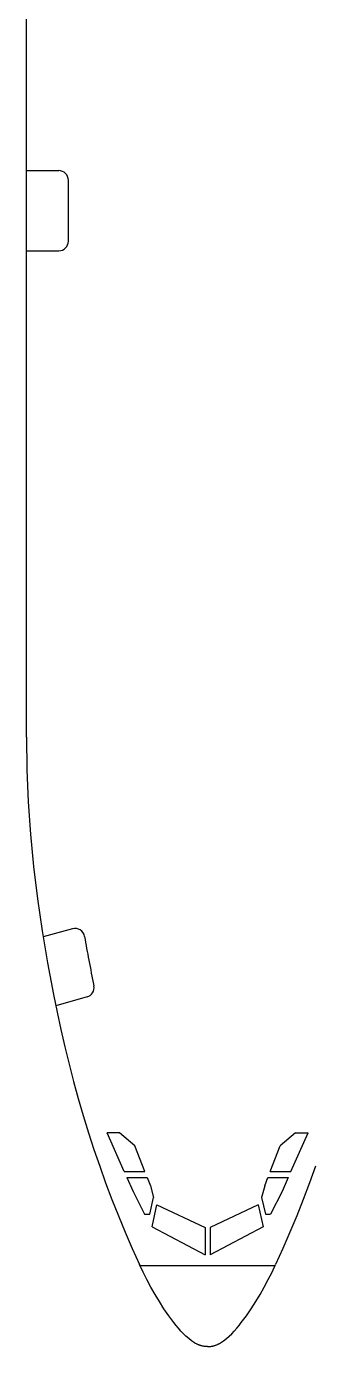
# Model space of a CAD drawing. Extents: x 73554 to 206494, y -55407 to 34157.
# Drawn here: x 171674 to 176159, y -55407 to -34823 of the extents above; entities that cross this region are included whole.
import ezdxf

# ---------------------------------------------------------------- set-up
doc = ezdxf.new("R2010")
doc.units = 0
doc.header["$MEASUREMENT"] = 0
doc.linetypes.add('SOLID', pattern=[0])
doc.layers.add('LAYER_0$C$L0', color=7, linetype='SOLID')

msp = doc.modelspace()

# ---------------------------------------------------------------- linework, layer by layer
at = {"layer": 'LAYER_0$C$L0'}
for p, q in [((171674, -45907), (171674, -12894)), ((171674, -37071), (172177, -37071)), ((172327, -38171), (172327, -37221)), ((171674, -38321), (172177, -38321)), ((172391, -48893), (171933, -49020)), ((172618, -49955), (172129, -50092)), ((173124, -52072), (172930, -52072)), ((173197, -52677), (172930, -52072)), ((173364, -52278), (173124, -52072)), ((175864, -52072), (175624, -52278)), ((175791, -52677), (176058, -52072)), ((175864, -52072), (176058, -52072)), ((173517, -52677), (173364, -52278)), ((175470, -52677), (175624, -52278)), ((173197, -52677), (173517, -52677)), ((175470, -52677), (175791, -52677)), ((173239, -52772), (173554, -52772)), ((173239, -52772), (173334, -52987)), ((173554, -52772), (173604, -52902)), ((175384, -52902), (175434, -52772)), ((175434, -52772), (175749, -52772)), ((175749, -52772), (175654, -52987)), ((173334, -52987), (173514, -53342)), ((173594, -53342), (173653, -53080)), ((173604, -52902), (173654, -53080)), ((175384, -52902), (175334, -53080)), ((175334, -53080), (175394, -53342)), ((175654, -52987), (175474, -53342)), ((173629, -53537), (173706, -53197)), ((173706, -53197), (174454, -53551)), ((175281, -53197), (174534, -53551)), ((175281, -53197), (175359, -53537)), ((173514, -53342), (173594, -53342)), ((175394, -53342), (175474, -53342)), ((173629, -53537), (174454, -53976)), ((174454, -53551), (174454, -53976)), ((175359, -53537), (174534, -53976)), ((174534, -53551), (174534, -53976)), ((173434, -54142), (175554, -54142))]:
    msp.add_line(p, q, dxfattribs=at)
for points in [[(171674, -45907), (171681, -46411), (171703, -46915), (171738, -47418), (171785, -47921), (171846, -48423), (171918, -48923), (172001, -49421), (172094, -49918), (172150, -50190), (172209, -50462), (172271, -50733), (172337, -51003), (172406, -51272), (172480, -51540), (172557, -51806), (172639, -52072), (172724, -52334), (172814, -52594), (172907, -52854), (173005, -53111), (173107, -53368), (173212, -53622), (173321, -53875), (173434, -54127)], [(172579, -49013), (172587, -49059), (172595, -49105), (172603, -49151), (172611, -49198), (172620, -49244), (172628, -49290), (172637, -49336), (172645, -49382), (172655, -49432), (172664, -49482), (172674, -49532), (172684, -49582), (172694, -49632), (172704, -49681), (172714, -49731), (172724, -49781)], [(176174, -52594), (176081, -52854), (175983, -53111), (175881, -53368), (175776, -53622), (175667, -53875), (175554, -54127)], [(174494, -55407), (174494, -55407), (174484, -55407), (174474, -55406), (174463, -55406), (174453, -55405), (174443, -55403), (174433, -55402), (174423, -55400), (174413, -55398), (174404, -55396), (174396, -55394), (174388, -55392), (174380, -55389), (174372, -55387), (174364, -55384), (174356, -55381), (174349, -55378), (174341, -55374), (174334, -55371), (174327, -55367), (174319, -55364), (174312, -55360), (174305, -55356), (174298, -55352), (174291, -55348), (174244, -55317), (174200, -55283), (174157, -55245), (174117, -55206), (174078, -55164), (174040, -55121), (174004, -55077), (173969, -55032), (173890, -54925), (173815, -54816), (173744, -54705), (173676, -54593), (173611, -54478), (173549, -54363), (173490, -54245), (173434, -54127)], [(174494, -55407), (174494, -55407), (174504, -55407), (174514, -55406), (174525, -55406), (174535, -55405), (174545, -55403), (174555, -55402), (174565, -55400), (174575, -55398), (174583, -55396), (174592, -55394), (174600, -55392), (174608, -55389), (174616, -55387), (174624, -55384), (174632, -55381), (174639, -55378), (174647, -55374), (174654, -55371), (174661, -55367), (174669, -55364), (174676, -55360), (174683, -55356), (174690, -55352), (174697, -55348), (174744, -55317), (174788, -55283), (174831, -55245), (174871, -55206), (174910, -55164), (174948, -55121), (174984, -55077), (175019, -55032), (175098, -54925), (175173, -54816), (175244, -54705), (175312, -54593), (175377, -54478), (175439, -54363), (175498, -54245), (175554, -54127)]]:
    msp.add_lwpolyline(points, dxfattribs=at)
for centre, start, end in [((172177, -37221), 359.9995, 89.9999), ((172177, -38171), 270.0001, 359.9995), ((172431, -49037), 9.3572, 105.5163), ((172577, -49811), 285.5804, 11.4915)]:
    msp.add_arc(centre, 150, start, end, dxfattribs=at)

doc.saveas('drawing.dxf')
